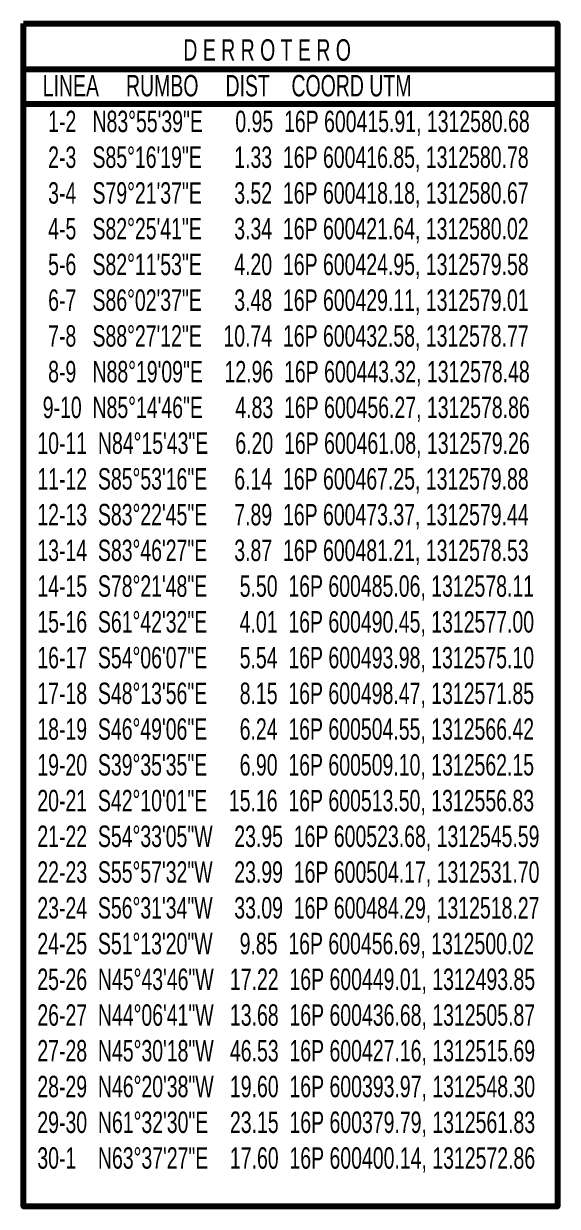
# Model space of a CAD drawing. Header units: millimetres. Extents: x 600342 to 600642, y 1312494 to 1312644.
# Drawn here: x 600617.1 to 600642, y 1312532 to 1312587.2 of the extents above; entities that cross this region are included whole.
import ezdxf

# ---------------------------------------------------------------- set-up
doc = ezdxf.new("R2010")
doc.units = ezdxf.units.MM
doc.layers.get('0').update_dxf_attribs({"color": 1, "linetype": 'CONTINUOUS', "lineweight": 100})
doc.styles.get("Standard").update_dxf_attribs({"font": 'arial.ttf', "width": 0.65})

msp = doc.modelspace()

# ---------------------------------------------------------------- linework, layer by layer
for points in [[(600617.15, 1312587.2), (600642.047, 1312587.2), (600642.047, 1312532.042), (600617.15, 1312532.042)], [(600617.15, 1312587.2), (600642.047, 1312587.2), (600642.047, 1312583.438), (600617.15, 1312583.438)], [(600617.15, 1312587.2), (600642.047, 1312587.2), (600642.047, 1312585.066), (600617.15, 1312585.066)]]:
    msp.add_lwpolyline(points, close=True)

# ---------------------------------------------------------------- texts
at = {"color": 7, "insert": (600617.536, 1312586.474), "char_height": 1, "width": 24.61283, "attachment_point": 1}
msp.add_mtext('                            D E R R O T E R O\\P  LINEA     RUMBO     DIST    COORD UTM \\P   1-2   N83°55\'39"E      0.95  16P 600415.91, 1312580.68\\P   2-3   S85°16\'19"E      1.33  16P 600416.85, 1312580.78\\P   3-4   S79°21\'37"E      3.52  16P 600418.18, 1312580.67\\P   4-5   S82°25\'41"E      3.34  16P 600421.64, 1312580.02\\P   5-6   S82°11\'53"E      4.20  16P 600424.95, 1312579.58\\P   6-7   S86°02\'37"E      3.48  16P 600429.11, 1312579.01\\P   7-8   S88°27\'12"E    10.74  16P 600432.58, 1312578.77\\P   8-9   N88°19\'09"E    12.96  16P 600443.32, 1312578.48\\P  9-10  N85°14\'46"E      4.83  16P 600456.27, 1312578.86\\P 10-11  N84°15\'43"E     6.20  16P 600461.08, 1312579.26\\P 11-12  S85°53\'16"E     6.14  16P 600467.25, 1312579.88\\P 12-13  S83°22\'45"E     7.89  16P 600473.37, 1312579.44\\P 13-14  S83°46\'27"E     3.87  16P 600481.21, 1312578.53\\P 14-15  S78°21\'48"E      5.50  16P 600485.06, 1312578.11\\P 15-16  S61°42\'32"E      4.01  16P 600490.45, 1312577.00\\P 16-17  S54°06\'07"E      5.54  16P 600493.98, 1312575.10\\P 17-18  S48°13\'56"E      8.15  16P 600498.47, 1312571.85\\P 18-19  S46°49\'06"E      6.24  16P 600504.55, 1312566.42\\P 19-20  S39°35\'35"E      6.90  16P 600509.10, 1312562.15\\P 20-21  S42°10\'01"E    15.16  16P 600513.50, 1312556.83\\P 21-22  S54°33\'05"W    23.95  16P 600523.68, 1312545.59\\P 22-23  S55°57\'32"W    23.99  16P 600504.17, 1312531.70\\P 23-24  S56°31\'34"W    33.09  16P 600484.29, 1312518.27\\P 24-25  S51°13\'20"W     9.85  16P 600456.69, 1312500.02\\P 25-26  N45°43\'46"W   17.22  16P 600449.01, 1312493.85\\P 26-27  N44°06\'41"W   13.68  16P 600436.68, 1312505.87\\P 27-28  N45°30\'18"W   46.53  16P 600427.16, 1312515.69\\P 28-29  N46°20\'38"W   19.60  16P 600393.97, 1312548.30\\P 29-30  N61°32\'30"E    23.15  16P 600379.79, 1312561.83\\P 30-1    N63°37\'27"E    17.60  16P 600400.14, 1312572.86', dxfattribs=at)

doc.saveas('drawing.dxf')
